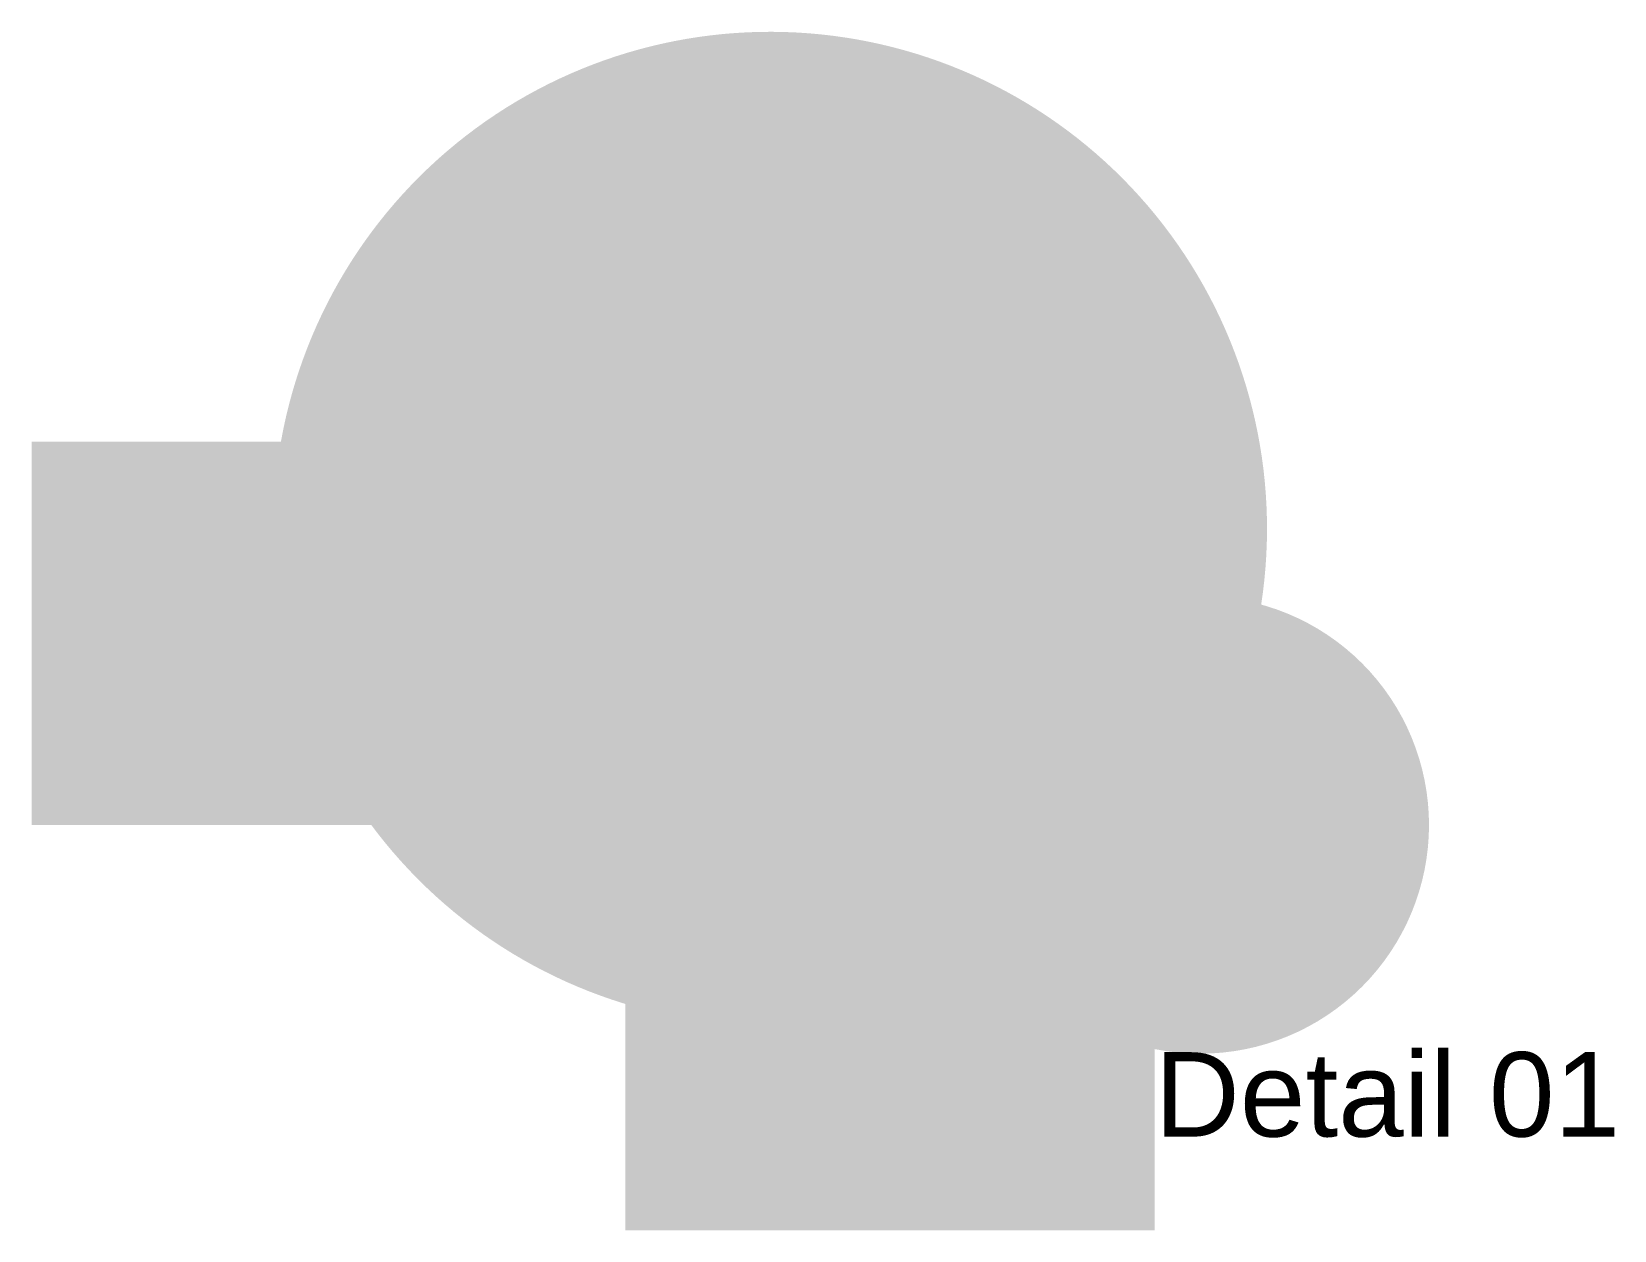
# Model space of a CAD drawing. Header units: metres. Extents: x -17 to 580, y -130 to 19.
# Drawn here: x 114.59 to 137.08, y -109.71 to -92.67 of the extents above; entities that cross this region are included whole.
import ezdxf

# ---------------------------------------------------------------- set-up
doc = ezdxf.new("R2010")
doc.units = ezdxf.units.M
doc.layers.add('Annotations', color=7, linetype='Continuous', true_color=0x7a8bf7)
doc.layers.add('Mood Board', color=7, linetype='Continuous', true_color=0x7a8bf7)
doc.styles.add('Text Style 03', font='', dxfattribs={"height": 1.2})
doc.styles.get('Text Style 03').set_extended_font_data('arial')

msp = doc.modelspace()

# ---------------------------------------------------------------- hatches: boundary and pattern name
at = {"layer": 'Mood Board', "transparency": 33554483}
h = msp.add_hatch(color=256, dxfattribs=at)
edge = h.paths.add_edge_path(flags=0)
edge.add_arc((125.0817392, -99.734753), 7.0622955, 355.54969056, 445.54969252)
edge.add_arc((125.0817397, -99.734743), 7.0622856, 85.54969056, 175.54969252)
edge.add_arc((125.0817389, -99.7347532), 7.0622856, 175.5496097, 265.54961166)
edge.add_arc((125.0817399, -99.7347433), 7.0622955, 265.5496097, 355.54961166)
edge.add_line((132.1227419, -100.2827481), (132.1227419, -100.2827481))
for points in [[(114.5856953, -103.9468347), (129.3660761, -103.9468347), (129.3660761, -98.4965693), (114.5856953, -98.4965693), (114.5856953, -103.9468347)], [(123.0224082, -109.708593), (130.5470547, -109.708593), (130.5470547, -102.5178805), (123.0224082, -102.5178805), (123.0224082, -109.708593)]]:
    msp.add_hatch(color=256, dxfattribs=at).paths.add_polyline_path(points, flags=0)
h = msp.add_hatch(color=256, dxfattribs=at)
edge = h.paths.add_edge_path(flags=0)
edge.add_arc((131.1960017, -103.9468348), 3.2506237, -89.99995639, 0.00004558, ccw=False)
edge.add_arc((131.1960066, -103.9468348), 3.2506237, 179.99995442, 269.99995639, ccw=False)
edge.add_arc((131.1960041, -103.9468321), 3.2506212, 89.99999902, 180.00000098, ccw=False)
edge.add_arc((131.1960042, -103.9468321), 3.2506212, -0.00000098, 90.00000098, ccw=False)
edge.add_line((134.4466254, -103.9468322), (134.4466254, -103.9468322))

# ---------------------------------------------------------------- texts
at = {"layer": 'Annotations', "insert": (130.5470547, -107.1757227), "char_height": 1.2, "width": 14.382497819, "attachment_point": 1, "style": 'Text Style 03'}
msp.add_mtext('Detail 01', dxfattribs=at)

doc.saveas('drawing.dxf')
